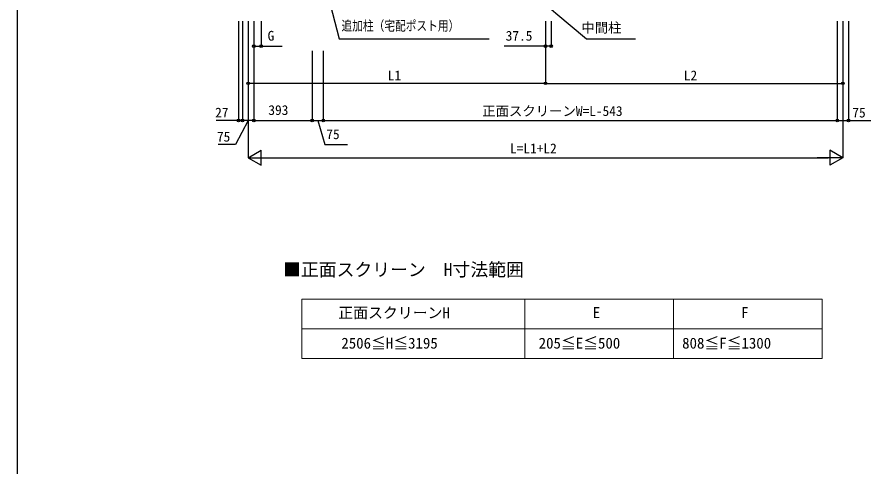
# Model space of a CAD drawing. Units: millimetres, scale not verified. Extents: x -6125 to 6125, y -9097 to 9042.
# Drawn here: x -6125 to -382, y -28 to 2999 of the extents above; entities that cross this region are included whole.
import ezdxf
from ezdxf.enums import TextEntityAlignment as Align

# ---------------------------------------------------------------- set-up
doc = ezdxf.new("R2010")
doc.units = ezdxf.units.MM
doc.header["$LTSCALE"] = 50
doc.layers.add('0-1_TABLE1', color=7, linetype='Continuous', lineweight=18)
for name, color, linetype in [('0-2_USER1', 3, 'Continuous'), ('0-5_YKK_D', 6, 'Continuous'), ('0-6_YKK_ZWAK', 7, 'Continuous')]:
    doc.layers.add(name, color=color, linetype=linetype)
doc.styles.add('ＭＳ ゴシック', font='')
doc.styles.get('ＭＳ ゴシック').set_extended_font_data('MS Gothic')

msp = doc.modelspace()

# ---------------------------------------------------------------- linework, layer by layer
at = {"layer": '0-1_TABLE1'}
for p, q in [((-4210.8, 1102.32), (-710.8, 1102.32)), ((-4210.8, 1102.32), (-4210.8, 702.32)), ((-2710.8, 1102.32), (-2710.8, 702.32)), ((-1710.8, 1102.32), (-1710.8, 702.32)), ((-4210.8, 902.32), (-710.8, 902.32)), ((-4210.8, 702.32), (-710.8, 702.32))]:
    msp.add_line(p, q, dxfattribs=at)
msp.add_lwpolyline([(-710.8, 1102.32), (-710.8, 902.32), (-710.8, 702.32)], dxfattribs=at)
at = {"layer": '0-5_YKK_D'}
for p, q in [((-4635.21, 2972.31), (-4635.21, 2302.31)), ((-4608.21, 2972.31), (-4608.21, 2302.31)), ((-4608.21, 2972.31), (-4608.21, 2302.31)), ((-4570.71, 2972.31), (-4570.71, 2552.31)), ((-4570.71, 2972.31), (-4570.71, 2052.31)), ((-4533.21, 2972.31), (-4533.21, 2302.31)), ((-4533.21, 2972.31), (-4533.21, 2802.31)), ((-4483.21, 2972.31), (-4483.21, 2802.31)), ((-2570.71, 2972.31), (-2570.71, 2552.31)), ((-2570.71, 2972.31), (-2570.71, 2552.31)), ((-2570.71, 2972.31), (-2570.71, 2802.31)), ((-2533.21, 2972.31), (-2533.21, 2802.31)), ((-608.21, 2972.31), (-608.21, 2302.31)), ((-608.21, 2971.31), (-608.21, 2302.31)), ((-570.71, 2972.31), (-570.71, 2552.31)), ((-570.71, 2972.31), (-570.71, 2052.31)), ((-533.21, 2972.31), (-533.21, 2302.31)), ((-4533.21, 2772.31), (-4533.21, 2302.31)), ((-4140.21, 2772.31), (-4140.21, 2302.31)), ((-4140.21, 2772.31), (-4140.21, 2302.31)), ((-4065.21, 2772.31), (-4065.21, 2302.31)), ((-4065.21, 2772.31), (-4065.21, 2302.31)), ((-2570.71, 2553.31), (-4570.71, 2553.31)), ((-2570.71, 2553.31), (-570.71, 2553.31)), ((-4533.21, 2303.31), (-4608.21, 2303.31)), ((-4533.21, 2303.31), (-4140.21, 2303.31)), ((-4140.21, 2303.31), (-4065.21, 2303.31)), ((-4065.21, 2303.31), (-608.21, 2303.31)), ((-4570.71, 2053.31), (-4484.11, 2103.31)), ((-4484.11, 2003.31), (-4484.11, 2103.31)), ((-570.71, 2053.31), (-657.31, 2103.31)), ((-657.31, 2103.31), (-657.31, 2003.31)), ((-4570.71, 2053.31), (-4484.11, 2003.31)), ((-4570.71, 2053.31), (-4397.5, 2053.31)), ((-4470.71, 2053.31), (-670.71, 2053.31)), ((-570.71, 2053.31), (-743.91, 2053.31)), ((-570.71, 2053.31), (-657.31, 2003.31))]:
    msp.add_line(p, q, dxfattribs=at)
for points in [[(-4087.69, 3353.31), (-4077.15, 3312.65), (-3958.12, 2853.31), (-2949.99, 2853.31)], [(-2533.21, 3053.31), (-2500.99, 3026.36), (-2294.12, 2853.31), (-1966.12, 2853.31)], [(-4533.21, 2803.31), (-4483.21, 2803.31), (-4341.08, 2803.31)], [(-2533.21, 2803.31), (-2570.71, 2803.31), (-2849.37, 2803.31)], [(-4608.21, 2303.31), (-4635.21, 2303.31), (-4786.89, 2303.31)], [(-4570.71, 2303.31), (-4655.77, 2141.06), (-4772.93, 2141.06)], [(-4102.71, 2303.31), (-4054.03, 2141.06), (-3903.46, 2141.06)], [(-608.21, 2303.31), (-533.21, 2303.31), (-382.04, 2303.31)]]:
    msp.add_lwpolyline(points, dxfattribs=at)
for centre in [(-4533.21, 2803.31), (-4483.21, 2803.31), (-2570.71, 2803.31), (-2533.21, 2803.31), (-4570.71, 2553.31), (-2570.71, 2553.31), (-2570.71, 2553.31), (-570.71, 2553.31), (-4635.21, 2303.31), (-4608.21, 2303.31), (-4608.21, 2303.31), (-4533.21, 2303.31), (-4533.21, 2303.31), (-4140.21, 2303.31), (-4140.21, 2303.31), (-4065.21, 2303.31), (-4065.21, 2303.31), (-608.21, 2303.31), (-608.21, 2303.31), (-533.21, 2303.31)]:
    msp.add_circle(centre, 8.5, dxfattribs=at)
at = {"layer": '0-6_YKK_ZWAK'}
msp.add_line((-6125, 8752.6), (-6125, -9097.4), dxfattribs=at)

# ---------------------------------------------------------------- texts
at = {"layer": '0-1_TABLE1', "style": 'ＭＳ ゴシック'}
for s, p in [('正面スクリーンH', (-3964.21, 951.18)), ('E', (-2253.13, 952.32)), ('F', (-1254.83, 952.32)), ('2506≦H≦3195', (-3943.75, 746.63)), ('205≦E≦500', (-2616.76, 746.63)), ('808≦F≦1300', (-1651.71, 746.63))]:
    msp.add_text(s, height=73.31, dxfattribs=at).set_placement(p, align=Align.BOTTOM_LEFT)
at = {"layer": '0-2_USER1', "style": 'ＭＳ ゴシック'}
msp.add_text('■正面スクリーン\u3000H寸法範囲', height=87.98, dxfattribs=at).set_placement((-4336.02, 1229.82), align=Align.BOTTOM_LEFT)
at = {"layer": '0-5_YKK_D', "style": 'ＭＳ ゴシック', "width": 0.8}
msp.add_text('追加柱（宅配ポスト用）', height=65.98, dxfattribs=at).set_placement((-3942.9, 2888.42), align=Align.BOTTOM_LEFT)
at = {"layer": '0-5_YKK_D', "style": 'ＭＳ ゴシック'}
for s, p in [('中間柱', (-2330.32, 2875.42)), ('G', (-4439.89, 2820.81)), ('37.5', (-2838.51, 2820.81)), ('L1', (-3631.56, 2554.11)), ('L2', (-1640.51, 2554.11)), ('27', (-4792.74, 2304.11)), ('393', (-4434.89, 2320.81)), ('正面スクリーンW=L-543', (-2996.62, 2314.34)), ('75', (-507.1, 2304.11)), ('75', (-4045.23, 2158.56)), ('75', (-4780.83, 2141.86)), ('L=L1+L2', (-2809.26, 2063.31))]:
    msp.add_text(s, height=65.98, dxfattribs=at).set_placement(p, align=Align.BOTTOM_LEFT)

doc.saveas('drawing.dxf')
